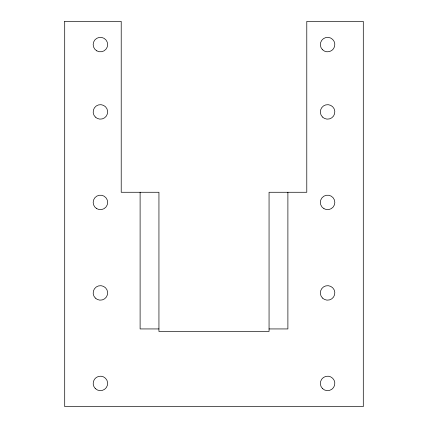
<?xml version="1.0" encoding="UTF-8"?>
<svg xmlns="http://www.w3.org/2000/svg" width="428" height="428" viewBox="0 0 428 428"><rect width="100%" height="100%" fill="white"/><g stroke="black" fill="none" stroke-linecap="round" stroke-linejoin="round"><path stroke-width="0.64" d="M158.943 328.939L140.111 328.939L140.111 192.268M269.057 328.939L287.889 328.939L287.889 192.268M64.708 21.4L64.708 406.6L363.292 406.6L363.292 21.4L306.785 21.4L306.785 192.268L269.057 192.268L269.057 331.454L158.943 331.454L158.943 192.268L121.215 192.268L121.215 21.4L64.708 21.4M95.289 388.538A7.244 7.244 0 0 0 107.407 385.291A7.244 7.244 0 0 0 98.536 376.421A7.244 7.244 0 0 0 95.289 388.538M95.289 298.038A7.244 7.244 0 0 0 107.407 294.79A7.244 7.244 0 0 0 98.536 285.915A7.244 7.244 0 0 0 95.289 298.038M96.787 208.682A7.244 7.244 0 0 0 107.653 202.407A7.244 7.244 0 0 0 96.787 196.136A7.244 7.244 0 0 0 96.787 208.682M95.289 117.026A7.244 7.244 0 0 0 107.407 113.778A7.244 7.244 0 0 0 98.536 104.908A7.244 7.244 0 0 0 95.289 117.026M96.787 50.857A7.244 7.244 0 0 0 107.653 44.582A7.244 7.244 0 0 0 96.787 38.306A7.244 7.244 0 0 0 96.787 50.857M322.466 388.538A7.244 7.244 0 0 0 334.589 385.291A7.244 7.244 0 0 0 325.713 376.421A7.244 7.244 0 0 0 322.466 388.538M322.466 298.038A7.244 7.244 0 0 0 334.589 294.79A7.244 7.244 0 0 0 325.713 285.915A7.244 7.244 0 0 0 322.466 298.038M323.969 208.682A7.244 7.244 0 0 0 334.835 202.407A7.244 7.244 0 0 0 323.969 196.136A7.244 7.244 0 0 0 323.969 208.682M322.466 117.026A7.244 7.244 0 0 0 334.589 113.778A7.244 7.244 0 0 0 325.713 104.908A7.244 7.244 0 0 0 322.466 117.026M322.466 49.702A7.244 7.244 0 0 0 334.589 46.454A7.244 7.244 0 0 0 325.713 37.584A7.244 7.244 0 0 0 322.466 49.702"/></g></svg>
